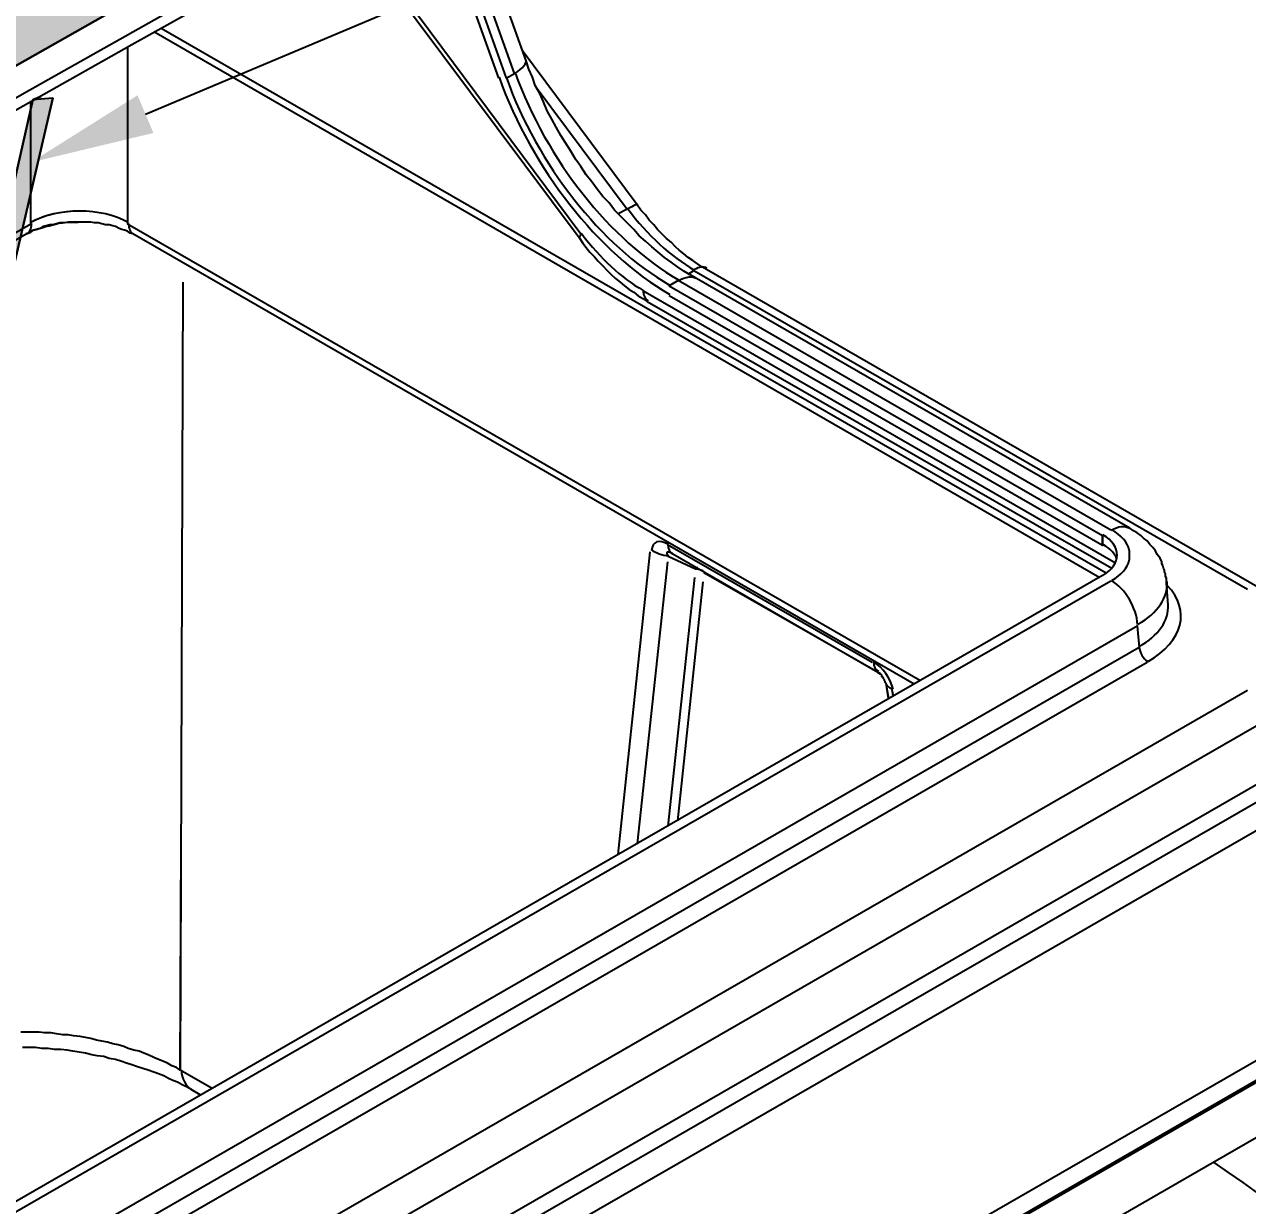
# Model space of a CAD drawing. Header units: feet. Extents: x -208 to 2089, y -974 to 342.
# Drawn here: x 833.36 to 857.95, y -542.94 to -519.21 of the extents above; entities that cross this region are included whole.
import ezdxf
from ezdxf import colors
from ezdxf.entities.mleader import LeaderData, LeaderLine
from ezdxf.math import Vec2, Vec3

# ---------------------------------------------------------------- set-up
doc = ezdxf.new("R2010")
doc.units = ezdxf.units.FT
doc.header["$MEASUREMENT"] = 0
for name, color, linetype in [('EQUIPMENT', 6, 'Continuous'), ('PDF_0', 7, 'Continuous'), ('PDF_THIN', 7, 'Continuous'), ('TEXT', 1, 'Continuous')]:
    doc.layers.add(name, color=color, linetype=linetype)
doc.styles.add('NEI-A', font='arial.ttf', dxfattribs={"height": 0.1})

msp = doc.modelspace()

# ---------------------------------------------------------------- linework, layer by layer
at = {"layer": 'EQUIPMENT'}
for points in [[(856.35497, -530.86727), (856.31836, -530.42795), (856.31836, -530.37304), (856.31836, -530.33643), (856.30006, -530.29982), (856.30006, -530.2449), (856.28175, -530.20829), (856.28175, -530.17169), (856.26345, -530.13508), (856.24514, -530.08016), (856.22684, -530.04355), (856.22684, -530.00694), (856.19023, -529.93372), (856.13531, -529.8605), (856.0987, -529.78728), (856.04379, -529.71407), (855.98888, -529.65915), (855.93396, -529.58593), (855.86074, -529.53102), (855.80583, -529.4761), (855.73261, -529.42119), (855.65939, -529.38458), (855.58617, -529.32966), (846.87309, -524.31415), (846.81817, -524.27754), (846.74495, -524.24093), (846.61682, -524.16771), (846.48868, -524.07619), (846.36055, -523.98466), (846.23242, -523.89314), (846.10428, -523.78331), (845.97615, -523.67348), (845.84802, -523.56365), (845.71988, -523.45382), (845.61005, -523.32569), (845.48192, -523.19756), (845.35379, -523.06942), (845.22565, -522.94129), (845.11582, -522.79485), (844.98769, -522.66672), (844.87786, -522.52028), (844.76803, -522.37384), (844.6582, -522.2274), (844.54838, -522.06266), (844.43855, -521.91622), (844.34702, -521.75148), (844.23719, -521.58673), (844.14567, -521.4403), (844.05415, -521.27555), (843.96262, -521.11081), (843.8711, -520.94607), (843.79788, -520.76302), (843.72466, -520.59827), (843.63314, -520.43353), (843.57822, -520.26879), (843.505, -520.10405), (843.45009, -519.9393), (839.07524, -507.73)], [(842.90094, -520.28709), (838.5261, -508.0961)], [(832.08281, -521.55012), (835.52411, -519.60982), (836.6407, -518.98745), (836.76884, -518.65797), (836.03664, -518.42), (836.45765, -517.44985), (836.32952, -516.68105), (836.45765, -517.44985), (836.03664, -518.42), (834.90175, -519.07898)], [(839.58777, -516.90071), (844.51177, -523.49043), (844.58499, -523.60026), (844.6582, -523.69179), (844.73142, -523.78331), (844.82295, -523.87483), (844.89617, -523.96636), (844.98769, -524.05788), (845.07921, -524.14941), (845.15243, -524.22263), (845.24396, -524.31415), (845.33548, -524.38737), (845.42701, -524.46059), (845.51853, -524.53381), (845.61005, -524.58872), (845.70158, -524.66194), (845.7931, -524.71685), (845.88463, -524.77177), (855.22007, -530.13508)], [(839.64269, -516.82749), (844.54838, -523.41721)], [(831.91806, -521.40369), (833.36414, -520.57997), (836.76884, -518.65797)], [(835.96342, -519.35355), (854.98211, -530.31812)], [(836.10986, -519.28033), (855.11025, -530.2266)], [(835.43259, -519.66473), (835.43259, -523.21586), (851.37607, -532.38657)], [(858.20376, -530.53778), (847.07444, -524.1311), (846.98291, -524.07619), (846.89139, -524.02127), (846.79987, -523.94805), (846.70834, -523.89314), (846.61682, -523.81992), (846.52529, -523.7467), (846.45207, -523.67348), (846.36055, -523.58196), (846.26903, -523.50874), (846.1775, -523.41721), (846.08598, -523.32569), (846.01276, -523.23417), (845.92124, -523.14264), (845.84802, -523.03281), (845.75649, -522.94129), (845.68327, -522.83146), (843.37687, -519.73795)], [(843.65144, -520.47014), (845.48192, -522.92298), (845.29887, -523.01451)], [(833.69363, -520.65319), (833.52889, -520.72641), (832.77839, -524.02127)], [(832.77839, -524.02127), (833.52889, -520.72641), (833.69363, -520.65319)], [(833.14449, -524.09449), (833.93159, -520.6898)], [(833.93159, -520.6898), (833.14449, -524.09449)], [(807.59098, -535.46177), (807.95708, -537.91462), (833.49228, -523.21586), (833.49228, -520.74471)], [(807.84725, -538.13427), (833.40075, -523.41721), (833.43736, -523.39891), (833.49228, -523.3806), (833.54719, -523.34399), (833.60211, -523.32569), (833.65702, -523.30739), (833.73024, -523.28908), (833.78515, -523.27078), (833.85837, -523.25247), (833.93159, -523.23417), (834.00481, -523.21586), (834.07803, -523.19756), (834.13294, -523.19756), (834.22447, -523.17925), (834.29769, -523.17925), (834.37091, -523.17925), (834.44413, -523.17925)], [(851.24793, -532.45979), (835.54241, -523.41721), (835.4875, -523.39891), (835.43259, -523.3623), (835.37767, -523.34399), (835.32276, -523.32569), (835.26784, -523.30739), (835.19462, -523.27078), (835.13971, -523.25247), (835.06649, -523.23417), (834.99327, -523.23417), (834.92005, -523.21586), (834.84683, -523.19756), (834.77361, -523.19756), (834.70039, -523.17925), (834.62717, -523.17925), (834.53565, -523.17925), (834.46243, -523.17925), (834.38921, -523.17925), (834.31599, -523.17925), (834.24277, -523.17925), (834.16955, -523.19756), (834.07803, -523.19756), (834.00481, -523.21586), (833.93159, -523.23417), (833.87668, -523.23417), (833.80346, -523.25247), (833.73024, -523.27078), (833.67532, -523.30739), (833.60211, -523.32569), (833.54719, -523.34399), (833.49228, -523.3623), (833.43736, -523.39891), (833.40075, -523.41721)], [(846.70834, -524.22263), (846.81817, -524.14941), (857.94749, -530.55609)], [(836.54918, -524.38737), (836.49426, -540.22102), (836.51257, -535.62652)], [(855.20177, -529.36627), (846.50699, -524.35076), (846.32394, -524.46059), (855.03703, -529.4761), (855.03703, -529.67746), (846.32394, -524.66194)], [(845.7931, -524.55211), (855.29329, -530.02525)], [(855.03703, -529.65915), (855.03703, -529.4761)], [(845.29887, -535.88278), (845.93954, -529.80559)], [(846.28733, -529.65915), (850.40591, -532.02047)], [(855.56787, -529.76898), (855.56787, -529.80559), (855.56787, -529.82389), (855.56787, -529.8422), (855.56787, -529.87881), (855.56787, -529.89711), (855.56787, -529.93372), (855.56787, -529.95203), (855.56787, -529.97033)], [(846.28733, -530.00694), (845.68327, -535.66313)], [(846.37886, -529.8422), (846.39716, -529.8422), (850.51574, -532.22182), (850.53405, -532.24013), (850.55235, -532.25843), (850.57065, -532.25843), (850.58896, -532.27674), (850.58896, -532.29504), (850.60726, -532.31335), (850.62557, -532.33165), (850.62557, -532.34996), (850.64387, -532.36826), (850.64387, -532.38657), (850.66218, -532.40487), (850.66218, -532.42318), (850.68048, -532.44148), (850.7354, -532.75266), (850.69879, -532.533)], [(855.03703, -530.28151), (802.19107, -560.70409)], [(846.30564, -535.31533), (846.83648, -530.31812)], [(850.57065, -532.25843), (847.01952, -530.2266)], [(855.20177, -530.39134), (802.37412, -560.81392)], [(847.00122, -530.40965), (846.48868, -535.20551)], [(803.0697, -562.46135), (855.93396, -532.02047)], [(857.94749, -532.58792), (832.99805, -546.95719)], [(850.80862, -532.60622), (850.82692, -532.69775), (850.80862, -532.56961)], [(859.08239, -534.23535), (859.00917, -534.30857), (858.93595, -534.36348), (858.82612, -534.4184), (858.7346, -534.49162), (858.62477, -534.56484), (858.51494, -534.61975), (833.30923, -549.13546)], [(804.16799, -566.4701), (804.25951, -566.41519), (804.31443, -566.37858), (804.36934, -566.36027), (804.589, -566.23214), (804.79035, -566.10401), (830.01436, -551.5883), (830.12419, -551.51508), (830.25233, -551.46017), (833.29092, -549.70291), (833.41906, -549.62969), (833.52889, -549.55647), (858.7529, -535.04076), (858.95425, -534.91263), (859.17391, -534.8028), (859.22883, -534.76619), (859.26543, -534.72958), (859.32035, -534.71128), (859.35696, -534.67467)], [(859.17391, -534.8028), (859.44848, -539.26917), (834.79192, -553.45539), (834.26108, -550.91102)], [(837.13493, -540.58712), (836.49426, -540.22102), (836.42104, -540.16611), (836.32952, -540.1295), (836.238, -540.07458), (836.14647, -540.03797), (836.05495, -540.00136), (835.96342, -539.96475), (835.8536, -539.90984), (835.76207, -539.87323), (835.67055, -539.83662), (835.56072, -539.81831), (835.45089, -539.78171), (835.35937, -539.7451), (835.24954, -539.70849), (835.13971, -539.69018), (835.02988, -539.65357), (834.92005, -539.63527), (834.81022, -539.61696), (834.70039, -539.58035), (834.59056, -539.56205), (834.48074, -539.54374), (834.3526, -539.52544), (834.24277, -539.50713), (834.13294, -539.50713), (834.00481, -539.48883), (833.89498, -539.47052), (833.76685, -539.47052), (833.65702, -539.45222), (833.52889, -539.45222), (833.41906, -539.45222), (833.29092, -539.45222)], [(836.89697, -540.71525), (836.71392, -540.60542), (836.6224, -540.55051), (836.53087, -540.5139), (836.43935, -540.45898), (836.34783, -540.42237), (836.2563, -540.38576), (836.16478, -540.33085), (836.05495, -540.29424), (835.96342, -540.25763), (835.8536, -540.22102), (835.74377, -540.18441), (835.63394, -540.1478), (835.52411, -540.11119), (835.41428, -540.07458), (835.30445, -540.03797), (835.19462, -540.00136), (835.06649, -539.98306), (834.95666, -539.94645), (834.82853, -539.92814), (834.7187, -539.90984), (834.59056, -539.87323), (834.46243, -539.85492), (834.3343, -539.83662), (834.22447, -539.81831), (834.09633, -539.80001), (833.9682, -539.80001), (833.84007, -539.78171), (833.71193, -539.78171), (833.5838, -539.7634), (833.45567, -539.7634), (833.32753, -539.7634)], [(805.22967, -572.03476), (860.05254, -540.45898)]]:
    msp.add_lwpolyline(points, dxfattribs=at)
for points in [[(843.04738, -520.28709), (843.21213, -520.19557), (838.85558, -508.00457), (838.69084, -508.0961)], [(788.5723, -550.23375), (832.68687, -524.77177), (832.72347, -524.73516), (832.77839, -524.69855), (832.8333, -524.64364), (832.90652, -524.57042), (832.94313, -524.5155), (832.99805, -524.46059), (833.03466, -524.38737), (833.05296, -524.33245), (833.08957, -524.27754), (833.10788, -524.22263), (833.14449, -524.09449), (833.93159, -520.6898), (833.52889, -520.72641), (832.77839, -524.02127), (832.76008, -524.07619), (832.72347, -524.16771), (832.68687, -524.24093), (832.63195, -524.29584), (832.59534, -524.35076), (832.55873, -524.38737), (832.48551, -524.44228), (788.46247, -549.86765)], [(802.90496, -562.16848), (802.90496, -561.71086), (855.73261, -531.28828), (855.76922, -531.72759)], [(833.25431, -548.12869), (833.25431, -548.05547), (833.27262, -548.00056), (833.29092, -547.87243), (833.32753, -547.72599), (833.32753, -547.67107), (833.34584, -547.59785), (833.34584, -547.56125), (858.31359, -533.19198), (858.3685, -534.34518), (833.16279, -548.86089)]]:
    msp.add_lwpolyline(points, close=True, dxfattribs=at)
for points in [[(846.8974, -530.12019, 0.04520367), (846.85478, -530.15338), (846.30564, -529.89711)], [(860.2722, -537.20073, -0.52727145), (859.54001, -539.65357), (834.95666, -553.80318), (834.95666, -553.76657), (859.61323, -539.56205)]]:
    msp.add_lwpolyline(points, format="xyb", dxfattribs=at)
msp.add_arc((846.8385, -530.21949), 0.19675, 3.451629, 5.973703, dxfattribs=at)
for points in [[(843.22296, -520.19257), (843.38604, -520.08844), (843.46783, -519.9868), (843.44343, -519.91856)], [(843.22656, -520.18306), (843.85868, -521.9283), (845.14015, -523.54943), (846.51345, -524.34119)], [(842.90519, -520.27114), (843.5608, -522.10347), (844.89895, -523.80457), (846.33739, -524.63427)], [(843.05146, -520.28022), (843.67681, -522.02972), (844.95455, -523.65344), (846.32873, -524.44488)], [(835.44825, -523.18714), (834.90867, -522.88375), (834.0345, -522.88375), (833.49492, -523.18714)], [(845.49075, -522.91159), (845.88822, -523.44155), (846.35495, -523.87175), (846.82735, -524.14358)], [(845.69318, -522.83246), (845.68088, -522.81598), (845.60718, -522.84687), (845.49505, -522.91551)], [(834.29058, -522.9663), (833.98945, -522.98869), (833.70982, -523.0663), (833.49492, -523.18714)], [(833.40486, -523.42327), (833.46726, -523.38733), (833.50308, -523.31064), (833.50506, -523.20874)], [(833.40486, -523.42327), (833.46726, -523.38733), (833.50308, -523.31064), (833.50506, -523.20874)], [(835.45641, -523.20874), (835.45839, -523.31064), (835.49421, -523.38733), (835.55662, -523.42327)], [(844.56849, -523.40841), (844.52932, -523.4509), (844.51248, -523.47913), (844.52017, -523.48943)], [(844.56916, -523.41557), (844.93407, -523.90437), (845.36361, -524.30078), (845.79928, -524.55081)], [(847.07854, -524.10674), (847.0135, -524.06928), (846.92477, -524.07908), (846.83178, -524.13399)], [(846.88612, -524.32154), (846.7875, -524.26475), (846.65412, -524.27762), (846.51518, -524.35733)], [(845.79862, -524.54499), (845.8006, -524.64689), (845.83643, -524.72358), (845.89883, -524.75952)], [(855.5809, -529.33706), (855.48228, -529.28026), (855.3489, -529.29313), (855.20996, -529.37284)], [(846.30729, -529.65689), (846.11365, -529.54516), (845.98764, -529.59034), (845.96766, -529.77868)], [(855.03812, -530.27714), (855.42717, -530.05202), (855.42717, -529.6873), (855.03812, -529.46217)], [(855.57364, -529.76768), (855.53539, -529.61284), (855.41109, -529.46934), (855.21943, -529.35869)], [(845.96073, -529.75687), (846.0551, -529.82883), (846.18291, -529.87308), (846.31604, -529.87988)], [(846.39242, -529.83855), (846.27583, -529.78438), (846.24523, -529.80607), (846.30858, -529.89797)], [(846.29374, -529.65443), (846.29991, -529.74622), (846.33509, -529.81487), (846.39306, -529.84825)], [(855.32561, -529.949), (855.28512, -529.84089), (855.19167, -529.74179), (855.05642, -529.66352)], [(855.21943, -530.38063), (855.41113, -530.26996), (855.53542, -530.12642), (855.57366, -529.97157)], [(847.03763, -530.21291), (846.99128, -530.17782), (846.92853, -530.15621), (846.86318, -530.15284)], [(855.73584, -531.2662), (855.72648, -530.93394), (855.49482, -530.54192), (855.21189, -530.37961)], [(855.75012, -531.26075), (856.14252, -531.03047), (856.35436, -530.72004), (856.33511, -530.4035)], [(855.95003, -532.00806), (856.65793, -531.6035), (856.81502, -530.98124), (856.33608, -530.47903)], [(855.76875, -531.71035), (856.16119, -531.48806), (856.37301, -531.18196), (856.35372, -530.86508)], [(855.77202, -531.71442), (855.77707, -531.82406), (855.85423, -531.95476), (855.94652, -532.01003)], [(850.82424, -532.56636), (850.77069, -532.33313), (850.62303, -532.12935), (850.42627, -532.0171)], [(850.43062, -532.01575), (850.4368, -532.10754), (850.47197, -532.17619), (850.52994, -532.20957)], [(850.67511, -532.43585), (850.68734, -532.4888), (850.73479, -532.53205), (850.81011, -532.55892)]]:
    msp.add_open_spline(points, degree=3, dxfattribs=at)
for points in [[(832.77839, -524.02127), (833.14449, -524.09449), (833.52889, -520.72641)], [(833.14449, -524.09449), (833.52889, -520.72641), (833.93159, -520.6898)]]:
    msp.add_solid(points, dxfattribs=at)
at = {"layer": 'PDF_0', "lineweight": 25}
msp.add_lwpolyline([(831.51536, -520.98268), (836.03664, -518.42)], dxfattribs=at)
at = {"layer": 'PDF_THIN', "lineweight": 25}
msp.add_lwpolyline([(836.03664, -518.42), (831.51536, -520.98268)], close=True, dxfattribs=at)
for points in [[(831.51536, -520.98268), (836.03664, -518.42)], [(831.51536, -520.98268), (836.03664, -518.42)], [(857.2336, -542.0332), (857.2336, -542.0332)], [(857.27021, -542.06981), (857.56309, -542.27116), (857.85597, -542.47251), (858.14884, -542.69217), (858.29528, -542.78369), (858.44172, -542.87522), (858.58816, -542.96674)]]:
    msp.add_lwpolyline(points, dxfattribs=at)
msp.add_open_spline([(836.51462, -540.21172), (836.52909, -540.39492), (836.60163, -540.5326), (836.71944, -540.60044)], degree=3, dxfattribs=at)
at = {"layer": 'PDF_THIN', "color": 7, "true_color": 0xffffff, "transparency": 33554559}
for points in [[(783.64831, -537.05429), (833.62041, -508.27914), (836.60409, -516.02207)], [(836.56748, -516.04038), (836.42104, -516.1319), (783.64831, -537.05429)], [(836.42104, -516.1319), (783.64831, -537.05429), (836.42104, -516.16851)], [(836.42104, -516.16851), (836.43935, -516.20512), (783.64831, -537.05429)], [(836.43935, -516.20512), (783.64831, -537.05429), (836.43935, -516.24173)], [(836.43935, -516.24173), (836.43935, -516.27834), (783.64831, -537.05429)], [(836.43935, -516.27834), (783.64831, -537.05429), (836.45765, -516.29665)], [(836.45765, -516.29665), (836.47596, -516.31495), (783.64831, -537.05429)], [(836.47596, -516.31495), (783.64831, -537.05429), (836.49426, -516.35156)], [(836.49426, -516.35156), (783.64831, -537.05429), (836.51257, -516.38817)], [(836.51257, -516.38817), (836.51257, -516.42478), (783.64831, -537.05429)], [(836.51257, -516.42478), (783.64831, -537.05429), (836.51257, -516.46139)], [(836.51257, -516.46139), (836.49426, -516.498), (783.64831, -537.05429)], [(836.49426, -516.498), (783.64831, -537.05429), (836.47596, -516.55291)], [(836.47596, -516.55291), (836.45765, -516.57122), (783.64831, -537.05429)], [(836.45765, -516.57122), (783.64831, -537.05429), (836.43935, -516.60783)], [(836.32952, -516.68105), (783.64831, -537.05429), (836.45765, -517.44985)], [(836.45765, -517.44985), (783.64831, -537.05429), (836.03664, -518.42)], [(836.03664, -518.42), (831.51536, -520.98268), (783.64831, -537.05429)]]:
    msp.add_solid(points, dxfattribs=at)

# ---------------------------------------------------------------- leaders
at = {"layer": 'TEXT'}
ml = msp.add_multileader_mtext('Standard', dxfattribs=at)
ml.set_content('{\\H1.08333x;ø}3/8 COPPER GROUND BAR', color=256, style='NEI-A')
ml.set_leader_properties()
ml.build(insert=Vec2(0, 0))
ml.multileader.update_dxf_attribs({"dogleg_length": 0.0625, "arrow_head_size": 2.5, "scale": 20})
ctx = ml.context
ctx.base_point, ctx.scale, ctx.char_height, ctx.arrow_head_size, ctx.landing_gap_size, ctx.plane_origin = Vec3(850.59392, -515.30597), 20, 2, 2.5, 1.5, Vec3(784.96566, -555.06619)
notes = []
notes.append((ctx, [(0, (1, 1, 0), (849.34392, -515.30597), (1, 0), 1.25, [(0, [(833.49228, -521.98029)], 0, [])])]))
ctx.mtext.insert, ctx.mtext.width, ctx.mtext.line_spacing_factor, ctx.mtext.flow_direction = Vec3(852.09392, -514.30597), 18.4324606, 0.9, 5
ml = msp.add_multileader_mtext('Standard', dxfattribs=at)
ml.set_content('ADD 3 FT OF SLACK ON MVAC CABLES FOR SERVICE LOOP', color=256, style='NEI-A')
ml.set_leader_properties()
ml.build(insert=Vec2(0, 0))
ml.multileader.update_dxf_attribs({"dogleg_length": 0.0625, "arrow_head_size": 2.14436, "scale": 20})
ctx = ml.context
ctx.base_point, ctx.scale, ctx.char_height, ctx.arrow_head_size, ctx.landing_gap_size, ctx.plane_origin = Vec3(968.33043, -521.95384), 20, 2, 2.14436, 1.28662, Vec3(928.59475, -559.04331)
ctx.text_align_type = 2
notes.append((ctx, [(1, (1, 1, 0), (988.92264, -521.95384), (-1, 0), 1.07218, [(0, [(1021.37169, -539.60692)], 0, [])])]))
ctx.mtext.insert, ctx.mtext.width, ctx.mtext.defined_height, ctx.mtext.alignment, ctx.mtext.line_spacing_factor, ctx.mtext.flow_direction = Vec3(986.56384, -520.93679), 17.1506188, 4.59906, 3, 0.9, 5
ml = msp.add_multileader_mtext('Standard', dxfattribs=at)
ml.set_content('{\\H1.08333x;2 POS. 35kV 600 A,P JUNCTION INSERT SEE DETAIL 1.}', color=256, style='NEI-A')
ml.set_leader_properties()
ml.build(insert=Vec2(0, 0))
ml.multileader.update_dxf_attribs({"dogleg_length": 0.0625, "arrow_head_size": 2.5, "scale": 20})
ctx = ml.context
ctx.base_point, ctx.scale, ctx.char_height, ctx.arrow_head_size, ctx.landing_gap_size, ctx.plane_origin = Vec3(840.08622, -584.15422), 20, 2, 2.5, 1.5, Vec3(795.9645, -563.82487)
notes.append((ctx, [(0, (1, 1, 0), (838.83622, -584.15422), (1, 0), 1.25, [(0, [(815.23018, -531.62117)], 0, [])])]))
ctx.mtext.insert, ctx.mtext.width, ctx.mtext.line_spacing_factor, ctx.mtext.flow_direction = Vec3(841.58622, -583.13575), 32.8297529, 0.9, 5
for ctx, leaders in notes:
    for number, flags, end, landing, length, lines in leaders:
        leader = LeaderData()
        leader.index, (leader.has_last_leader_line, leader.has_dogleg_vector, leader.attachment_direction) = number, flags
        leader.last_leader_point, leader.dogleg_vector, leader.dogleg_length = Vec3(end), Vec3(landing), length
        for number, points, colour, breaks in lines:
            line = LeaderLine()
            line.index, line.vertices, line.color, line.breaks = number, Vec3.list(points), colors.encode_raw_color(colour), breaks
            leader.lines.append(line)
        ctx.leaders.append(leader)

doc.saveas('drawing.dxf')
